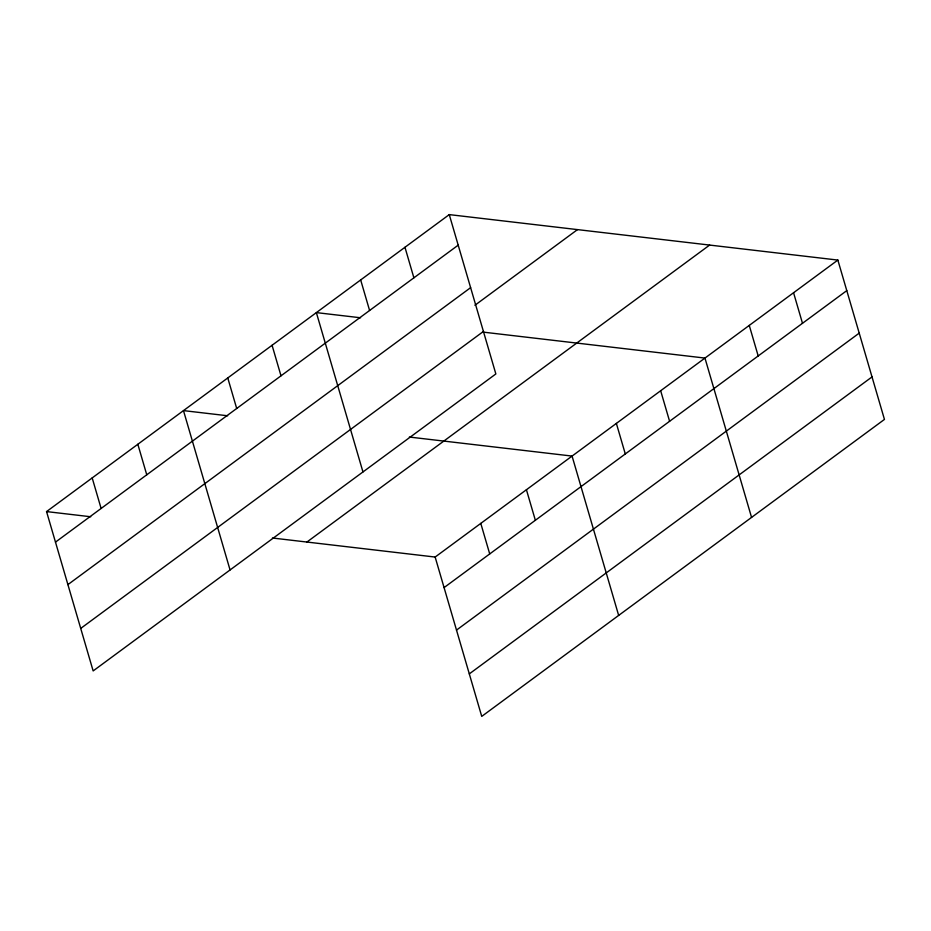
<?xml version="1.0" encoding="UTF-8"?>
<svg xmlns="http://www.w3.org/2000/svg" width="931" height="931" viewBox="0 0 931 931"><rect width="100%" height="100%" fill="white"/><g stroke="black" fill="none" stroke-linecap="round" stroke-linejoin="round"><path stroke-width="1.4" d="M449.266 214.607L495.851 373.948L93.147 670.925L46.55 511.585L449.266 214.607L837.853 260.075L884.45 419.416L481.734 716.393L435.149 557.052L272.446 538.013M55.476 542.121L458.192 245.156M67.905 584.621L470.62 287.656M474.915 305.263L577.499 229.608M80.718 628.425L483.422 331.448M306.904 542.04L709.62 245.074M435.149 557.052L837.853 260.075M444.075 587.589L846.791 290.623M456.504 630.101L859.22 333.123M469.305 673.893L872.021 376.915M360.541 317.774L316.365 312.607L362.962 471.947M483.375 332.146L704.965 358.074L751.561 517.415M227.641 415.773L183.477 410.606L230.062 569.958M409.361 437.046L572.065 456.074L618.661 615.426M46.55 511.585L90.726 516.752M793.561 292.741L802.487 323.29M749.257 325.408L758.195 355.956M660.661 390.741L669.598 421.289M616.369 423.407L625.295 453.956M526.422 489.729L535.36 520.278M404.962 247.274L413.888 277.822M480.78 523.397L489.718 553.933M360.669 279.94L369.595 310.489M272.073 345.273L280.999 375.821M227.769 377.939L236.695 408.488M137.835 444.262L146.761 474.81M92.192 477.929L101.118 508.466"/></g></svg>
